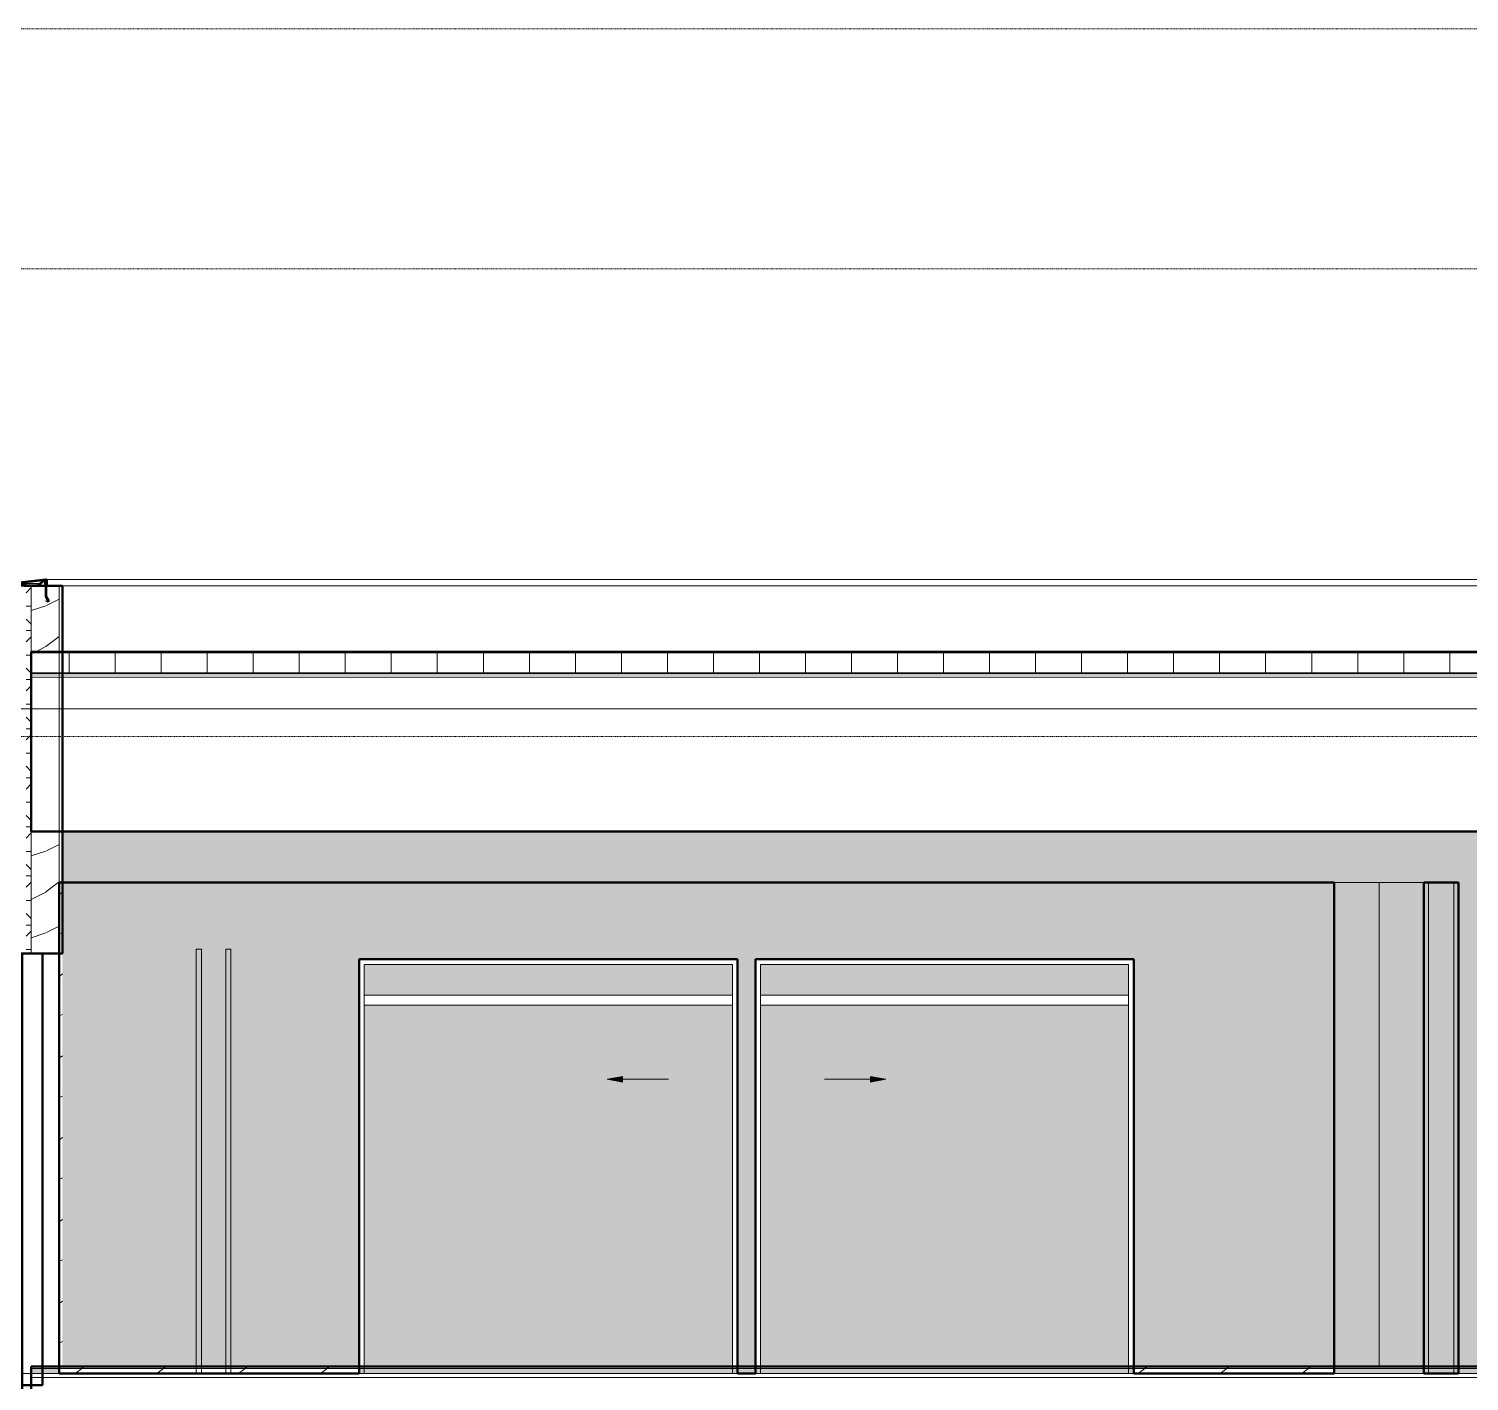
# Model space of a CAD drawing. Header units: inches. Extents: x 9584 to 15274, y -226 to 527.
# Drawn here: x 13151.4 to 13433.1, y 262.5 to 527 of the extents above; entities that cross this region are included whole.
import ezdxf

# ---------------------------------------------------------------- set-up
doc = ezdxf.new("R2010")
doc.units = ezdxf.units.IN
doc.header["$MEASUREMENT"] = 0
doc.linetypes.add('Aligning Line 1_8_', pattern=[0.25, 0.125, -0.125])
doc.linetypes.add('Grid Line 1_2_', pattern=[0.875, 0.5, -0.125, 0.125, -0.125])
for name, color, linetype, lineweight in [('0-5', 250, 'Continuous', 13), ('0-6', 90, 'Continuous', 5), ('A-AREA-PATT-2', 254, 'Continuous', 9), ('A-DETL-GENF', 92, 'Continuous', 9), ('A-DETL-GENF-2', 7, 'Continuous', 9), ('A-DOOR-FRAM-2', 50, 'Continuous', 20), ('A-FLOR-1', 192, 'Continuous', 50), ('A-FLOR-LEVL-1', 51, 'Grid Line 1_2_', 9), ('A-FLOR-MCUT', 51, 'Continuous', 13), ('A-FLOR-PATT-1', 8, 'Continuous', 9), ('A-GENM', 5, 'Continuous', 9), ('A-GENM-3', 5, 'Continuous', 50), ('A-ROOF', 132, 'Continuous', 13), ('A-ROOF-1', 132, 'Continuous', 50), ('A-ROOF-PATT-1', 132, 'Continuous', 9), ('A-WALL', 113, 'Continuous', 13), ('A-WALL-1', 250, 'Continuous', 13), ('A-WALL-2', 10, 'Continuous', 50), ('A-WALL-3', 113, 'Continuous', 50), ('A-WALL-PATT-1', 253, 'Continuous', 9), ('A-WALL-PATT-5', 111, 'Continuous', 9), ('G-ANNO-SYMB', 111, 'Aligning Line 1_8_', 9), ('G-ANNO-SYMB-1', 147, 'Aligning Line 1_8_', 9), ('Q-CASE-2', 7, 'Continuous', 9)]:
    doc.layers.add(name, color=color, linetype=linetype, lineweight=lineweight)
pattern_1 = [(216.87, (3263.504, 75.018), (47.980943, 31.987086), [7.997, -71.971]), (206.565, (3273.1, 70.22), (-15.993714, -15.994133), [17.881, -17.881]), (198.435, (3273.1, 62.223), (-31.98674, -15.99388), [10.115, -40.461])]
pattern_2 = [(0, (14338.2713, 59.024), (0, 4.798), []), (315, (14338.2713, 59.024), (4.798427, 0), [6.786, -6.786]), (45, (14338.2713, 59.024), (4.798427, 0), [6.786, -6.786])]
pattern_3 = [(216.87, (14344.6693, 75.018), (47.980943, 31.987086), [7.997, -71.971]), (206.565, (14354.265, 70.22), (-15.993714, -15.994133), [17.881, -17.881]), (198.435, (14354.2653, 62.223), (-31.98674, -15.99388), [10.115, -40.461])]

# ---------------------------------------------------------------- blocks, each defined once
blk = doc.blocks.new('CTR - 2nd Phase_rvt-2-BUILDING SECTION - NORTH_SOUTH - LOOKING WEST')
at = {"layer": 'A-FLOR-LEVL-1'}
for p, q in [((1856.66, 394), (4168.71, 394)), ((1856.66, 264), (4168.71, 264))]:
    blk.add_line(p, q, dxfattribs=at)
at = {"layer": 'G-ANNO-SYMB-1'}
for p, q in [((1953.38, 526.95), (4071.98, 526.95)), ((1953.38, 388.59), (4071.98, 388.59))]:
    blk.add_line(p, q, dxfattribs=at)
blk = doc.blocks.new('Single-Flush - 30_ x 80_-V75-BUILDING SECTION - NORTH_SOUTH - LOOKING WEST')
at = {"layer": 'A-DOOR-FRAM-2'}
for p, q in [((2102.97, 215), (2102.97, 132)), ((2103.97, 215), (2102.97, 215)), ((2103.97, 132), (2103.97, 215)), ((2109.72, 215), (2108.72, 215)), ((2108.72, 215), (2108.72, 132)), ((2109.72, 132), (2109.72, 215)), ((2102.97, 132), (2103.97, 132)), ((2108.72, 132), (2109.72, 132))]:
    blk.add_line(p, q, dxfattribs=at)
blk = doc.blocks.new('FOLDING_SLIDING CLOSET - 72_ x 80_-V76-BUILDING SECTION - NORTH_SOUTH - LOOKING WEST')
at = {"layer": 'A-DETL-GENF'}
blk.add_hatch(color=256, dxfattribs=at).paths.add_polyline_path([(2186.34, 189), (2186.34, 190.06), (2183.32, 189.53)], flags=0)
at = {"layer": 'A-DETL-GENF-2'}
for p, q in [((2186.34, 190.06), (2183.32, 189.53)), ((2195.32, 189.53), (2183.32, 189.53)), ((2183.32, 189.53), (2186.34, 189)), ((2186.34, 189), (2186.34, 190.06))]:
    blk.add_line(p, q, dxfattribs=at)
at = {"layer": 'A-DOOR-FRAM-2'}
for p, q in [((2208.82, 213), (2134.82, 213)), ((2134.82, 213), (2134.82, 132)), ((2135.82, 132), (2135.82, 212)), ((2135.82, 212), (2207.82, 212)), ((2207.82, 212), (2207.82, 132)), ((2208.82, 132), (2208.82, 213)), ((2134.82, 132), (2135.82, 132)), ((2207.82, 132), (2208.82, 132))]:
    blk.add_line(p, q, dxfattribs=at)
blk = doc.blocks.new('OD_CW_Closet - OD_CW_Closet-1861637-BUILDING SECTION - NORTH_SOUTH - LOOKING WEST')
at = {"layer": 'Q-CASE-2'}
for p, q in [((2207.82, 206), (2135.82, 206)), ((2285.32, 206), (2213.32, 206)), ((2135.82, 204), (2207.82, 204)), ((2213.32, 204), (2285.32, 204))]:
    blk.add_line(p, q, dxfattribs=at)
blk = doc.blocks.new('FOLDING_SLIDING CLOSET - 72_ x 80_-V77-BUILDING SECTION - NORTH_SOUTH - LOOKING WEST')
at = {"layer": 'A-DETL-GENF'}
blk.add_hatch(color=256, dxfattribs=at).paths.add_polyline_path([(2234.81, 189), (2237.82, 189.53), (2234.81, 190.06)], flags=0)
at = {"layer": 'A-DETL-GENF-2'}
for p, q in [((2225.82, 189.53), (2237.82, 189.53)), ((2234.81, 190.06), (2237.82, 189.53)), ((2234.81, 189), (2234.81, 190.06)), ((2237.82, 189.53), (2234.81, 189))]:
    blk.add_line(p, q, dxfattribs=at)
at = {"layer": 'A-DOOR-FRAM-2'}
for p, q in [((2286.32, 213), (2212.32, 213)), ((2212.32, 213), (2212.32, 132)), ((2213.32, 132), (2213.32, 212)), ((2213.32, 212), (2285.32, 212)), ((2285.32, 212), (2285.32, 132)), ((2286.32, 132), (2286.32, 213)), ((2212.32, 132), (2213.32, 132)), ((2285.32, 132), (2286.32, 132))]:
    blk.add_line(p, q, dxfattribs=at)
blk = doc.blocks.new('CTR - 1st Phase - Unit Layouts_rvt-2-BUILDING SECTION - NORTH_SOUTH - LOOKING WEST')
at = {"layer": 'A-WALL-PATT-1'}
h = blk.add_hatch(dxfattribs=at)
h.set_pattern_fill('FP_45', color=256, style=0, pattern_type=2)
h.set_pattern_definition(pattern_1)
h.paths.add_polyline_path([(2325.51, 264), (2325.51, 265.37), (2286.32, 265.37), (2286.32, 264), (2308.47, 264)], flags=0)
h.paths.add_polyline_path([(2076.17, 264), (2134.82, 264), (2134.82, 265.37), (2076.8, 265.37), (2076.8, 360), (2076.17, 360), (2076.17, 274.68)], flags=0)
h.paths.add_polyline_path([(2208.82, 265.25), (2212.32, 265.25), (2212.32, 265.37), (2208.82, 265.37)], flags=0)
h = blk.add_hatch(dxfattribs=at)
h.set_pattern_fill('FP_45', color=256, style=0, pattern_type=2)
h.set_pattern_definition(pattern_1)
h.paths.add_polyline_path([(2348.92, 265), (2348.92, 265.37), (2343.97, 265.37), (2343.97, 265)], flags=0)
at = {"layer": 'A-WALL-1'}
for p, q in [((2325.51, 360), (2326.48, 360)), ((2334.3, 360), (2326.48, 360)), ((2343.08, 360), (2334.3, 360)), ((2334.3, 265.37), (2334.3, 360)), ((2343.97, 360), (2343.97, 264)), ((2348.92, 360), (2348.92, 264))]:
    blk.add_line(p, q, dxfattribs=at)
at = {"layer": 'A-WALL-2'}
for p, q in [((2325.51, 360), (2076.17, 360)), ((2076.17, 360), (2076.17, 264)), ((2325.51, 264), (2325.51, 360)), ((2349.8, 360), (2343.08, 360)), ((2343.08, 360), (2343.08, 264)), ((2349.8, 264), (2349.8, 360)), ((2134.82, 264), (2134.82, 345)), ((2134.82, 345), (2208.82, 345)), ((2208.82, 345), (2208.82, 264)), ((2212.32, 264), (2212.32, 345)), ((2212.32, 345), (2286.32, 345)), ((2286.32, 345), (2286.32, 264)), ((2076.17, 264), (2134.82, 264)), ((2208.82, 264), (2212.32, 264)), ((2286.32, 264), (2325.51, 264)), ((2343.08, 264), (2349.8, 264))]:
    blk.add_line(p, q, dxfattribs=at)
at = {"layer": '0-5'}
for name in ['Single-Flush - 30_ x 80_-V75-BUILDING SECTION - NORTH_SOUTH - LOOKING WEST', 'FOLDING_SLIDING CLOSET - 72_ x 80_-V76-BUILDING SECTION - NORTH_SOUTH - LOOKING WEST', 'FOLDING_SLIDING CLOSET - 72_ x 80_-V77-BUILDING SECTION - NORTH_SOUTH - LOOKING WEST', 'OD_CW_Closet - OD_CW_Closet-1861637-BUILDING SECTION - NORTH_SOUTH - LOOKING WEST']:
    blk.add_blockref(name, (0, 132), dxfattribs=at)
blk = doc.blocks.new('CTR  - Topography_rvt-2-BUILDING SECTION - NORTH_SOUTH - LOOKING WEST')
at = {"layer": 'G-ANNO-SYMB-1'}
blk.add_line((1953.38, 480), (4071.98, 480), dxfattribs=at)
blk = doc.blocks.new('CTR - 1st Phase - Common Walls_rvt-2-BUILDING SECTION - NORTH_SOUTH - LOOKING WEST')
at = {"layer": 'A-AREA-PATT-2'}
h = blk.add_hatch(color=256, dxfattribs=at)
h.paths.add_polyline_path([(2076.8, 265.37), (2134.82, 265.37), (2134.82, 345), (2208.82, 345), (2208.82, 265.37), (2212.32, 265.37), (2212.32, 345), (2286.32, 345), (2286.32, 265.37), (2358.52, 265.37), (2358.52, 351), (2359.52, 351), (2359.52, 265.37), (2415.92, 265.37), (2415.92, 351), (2425.62, 351), (2425.62, 265.37), (2459.95, 265.37), (2459.95, 282), (2495.95, 282), (2495.95, 298.5), (2501, 298.5), (2501, 300), (2499.75, 300), (2499.75, 300.5), (2515.57, 300.5), (2515.59, 303), (2515.76, 303), (2515.76, 309.27), (2515.5, 309.74), (2515.35, 309.89), (2514.87, 310), (2512.69, 309.99), (2511.85, 309.78), (2511.26, 309.38), (2510.78, 308.58), (2510.64, 307.87), (2510.6, 306.5), (2509.89, 306.5), (2509.92, 308.06), (2510.11, 308.98), (2510.73, 309.91), (2511.68, 310.54), (2512.76, 310.75), (2514.95, 310.71), (2515.48, 310.61), (2515.76, 310.51), (2516.32, 309.89), (2516.51, 309.19), (2516.51, 303), (2517.05, 303), (2517.07, 300), (2515.45, 300), (2515.45, 298.5), (2519.95, 298.5), (2519.97, 291.61), (2520.06, 291.52), (2520.14, 291.29), (2520.24, 289.92), (2520.1, 289.77), (2519.95, 289.75), (2519.95, 265.37), (2567.72, 265.37), (2567.72, 370), (2076.8, 370), (2076.8, 274.68)], flags=0)
h.paths.add_polyline_path([(2135.82, 265.37), (2207.82, 265.37), (2207.82, 336), (2135.82, 336), (2135.82, 274.68)], flags=0)
h.paths.add_polyline_path([(2213.32, 265.37), (2285.32, 265.37), (2285.32, 336), (2213.32, 336), (2213.32, 274.68)], flags=0)
h.paths.add_polyline_path([(2186.34, 321), (2183.32, 321.53), (2186.34, 322.06)], flags=0)
h.paths.add_polyline_path([(2234.81, 321), (2234.81, 322.06), (2237.82, 321.53)], flags=0)
h.paths.add_polyline_path([(2519.95, 324), (2507.95, 324), (2507.95, 360), (2519.95, 360), (2519.95, 346.5)], flags=0)
h.paths.add_polyline_path([(2162.2, 338), (2207.82, 338), (2207.82, 344), (2135.82, 344), (2135.82, 338), (2152, 338)], flags=0)
h.paths.add_polyline_path([(2213.32, 338), (2285.32, 338), (2285.32, 344), (2213.32, 344)], flags=0)
at = {"layer": 'A-FLOR-LEVL-1'}
for p, q in [((1856.66, 394), (4168.71, 394)), ((1856.66, 264), (4168.71, 264))]:
    blk.add_line(p, q, dxfattribs=at)
at = {"layer": 'G-ANNO-SYMB-1'}
for p, q in [((1953.38, 526.95), (4071.98, 526.95)), ((1953.38, 526.95), (4071.98, 526.95)), ((1953.38, 480), (4071.98, 480))]:
    blk.add_line(p, q, dxfattribs=at)
blk = doc.blocks.new('Basic Wall _ EXT - FIBER CEMENT - SMALL - ___-1820305-BUILDING SECTION - NORTH_SOUTH - LOOKING WEST')
at = {"layer": 'A-WALL'}
for p, q in [((2068.05, 418), (2068.17, 418)), ((2068.17, 418), (2069.22, 418)), ((2071, 418), (2071, 417.96)), ((2071, 417.96), (2071.82, 417.96)), ((2073.42, 418), (2073.42, 415.94)), ((2073.5, 415.94), (2073.5, 418)), ((2073.66, 418), (2073.66, 415.99)), ((2073.73, 415.99), (2073.73, 418)), ((2073.47, 415.77), (2073.88, 415.11)), ((2073.56, 415.12), (2073.53, 415.05)), ((2073.53, 415.05), (2073.92, 414.85)), ((2073.95, 415.15), (2073.54, 415.81)), ((2073.99, 414.91), (2073.56, 415.12)), ((2073.71, 415.81), (2074.11, 415.19)), ((2074.17, 415.23), (2073.77, 415.86)), ((2073.88, 415.11), (2073.95, 415.15)), ((2074.06, 414.95), (2073.99, 414.91))]:
    blk.add_line(p, q, dxfattribs=at)
at = {"layer": 'A-WALL', "flags": 128}
for points in [[(2067.92, 417.95), (2067.98, 417.98), (2068.05, 418)], [(2071.82, 417.96), (2071.9, 417.97), (2071.98, 418)]]:
    blk.add_lwpolyline(points, dxfattribs=at)
at = {"layer": 'A-WALL'}
for centre, radius, start, end in [((2073.75, 415.94), 0.329, 180, 211.7619), ((2073.75, 415.94), 0.25, 180, 211.7619), ((2073.98, 415.99), 0.329, 180, 212.7375), ((2073.98, 415.99), 0.25, 180, 212.7375), ((2073.96, 415.1), 0.25, 260.2634, 32.7375), ((2073.96, 415.1), 0.171, 302.6192, 32.7375)]:
    blk.add_arc(centre, radius, start, end, dxfattribs=at)
at = {"layer": 'A-WALL-3'}
for p, q in [((2067.61, 417.3), (2067.14, 416.57)), ((2067.25, 416.6), (2067.68, 417.26)), ((2067.76, 417.26), (2067.38, 416.63)), ((2067.44, 416.59), (2067.83, 417.22)), ((2067.65, 418.35), (2067.65, 417.44)), ((2067.73, 417.44), (2067.73, 418.35)), ((2067.8, 417.83), (2067.8, 417.39)), ((2073.45, 419.28), (2067.87, 418.6)), ((2067.88, 418.52), (2073.46, 419.2)), ((2067.94, 418.47), (2067.88, 418.27)), ((2067.88, 418.27), (2067.95, 418.24)), ((2067.88, 417.39), (2067.88, 417.83)), ((2069.5, 418.44), (2067.94, 418.47)), ((2067.95, 418.24), (2068, 418.39)), ((2068, 418.39), (2069.42, 418.37)), ((2069.22, 418.08), (2068.05, 418.08)), ((2068.35, 418.23), (2068.35, 418.16)), ((2069.42, 418.23), (2068.35, 418.23)), ((2068.35, 418.16), (2069.5, 418.16)), ((2069.22, 418), (2069.22, 418.08)), ((2069.42, 418.37), (2069.42, 418.23)), ((2069.5, 418.16), (2069.5, 418.44)), ((2071.82, 418.04), (2071, 418.04)), ((2071, 418.04), (2071, 418)), ((2073.09, 419.05), (2071.99, 418.1)), ((2072.04, 418.04), (2073.14, 418.99)), ((2073.42, 418.86), (2073.42, 418)), ((2073.5, 418), (2073.5, 418.86)), ((2073.66, 419.03), (2073.66, 418)), ((2073.73, 418), (2073.73, 419.03)), ((2067.14, 416.57), (2067.33, 416.45)), ((2067.37, 416.52), (2067.25, 416.6)), ((2067.38, 416.63), (2067.44, 416.59)), ((2067.81, 416.64), (2067.54, 416.51)), ((2067.57, 416.44), (2067.84, 416.57)), ((2067.84, 416.57), (2067.81, 416.64))]:
    blk.add_line(p, q, dxfattribs=at)
at = {"layer": 'A-WALL-3', "flags": 128}
for points in [[(2067.88, 417.83), (2067.89, 417.89), (2067.92, 417.95)], [(2071.98, 418), (2072.01, 418.02), (2072.04, 418.04)]]:
    blk.add_lwpolyline(points, dxfattribs=at)
at = {"layer": 'A-WALL-3'}
for centre, radius, start, end in [((2067.4, 417.44), 0.25, 327.174, 0), ((2067.9, 418.35), 0.25, 96.9295, 180), ((2067.4, 417.44), 0.329, 327.174, 0), ((2067.9, 418.35), 0.171, 96.9295, 180), ((2067.55, 417.39), 0.25, 328.5676, 0), ((2068.05, 417.83), 0.25, 90, 180), ((2067.55, 417.39), 0.329, 328.5676, 0), ((2071.82, 418.29), 0.25, 270, 310.7229), ((2073.25, 418.86), 0.25, 0, 130.7229), ((2073.25, 418.86), 0.171, 0, 130.7229), ((2073.48, 419.03), 0.25, 0, 96.9295), ((2073.48, 419.03), 0.171, 0, 96.9295), ((2067.46, 416.67), 0.25, 237.9895, 295.8255), ((2067.46, 416.67), 0.171, 237.9895, 295.8255)]:
    blk.add_arc(centre, radius, start, end, dxfattribs=at)
blk = doc.blocks.new('_THE_ WINDOW _ DOOR - hvac panel-1942377-BUILDING SECTION - NORTH_SOUTH - LOOKING WEST')
at = {"layer": 'A-GENM'}
h = blk.add_hatch(dxfattribs=at)
h.set_pattern_fill('FP_50', color=256, style=0, pattern_type=2)
h.set_pattern_definition([(135, (3257.106, 59.024), (-4.24264, -4.24264), [])])
h.paths.add_polyline_path([(2067.92, 226.12), (2068.92, 226.12), (2068.92, 346.12), (2067.92, 346.12), (2067.92, 228)], flags=0)
at = {"layer": 'A-GENM-3'}
for p, q in [((2068.92, 346.12), (2067.92, 346.12)), ((2067.92, 346.12), (2067.92, 226.12)), ((2068.92, 226.12), (2068.92, 346.12)), ((2072.92, 346.12), (2068.92, 346.12)), ((2068.92, 346.12), (2068.92, 261.75)), ((2072.92, 261.75), (2072.92, 346.12)), ((2068.92, 261.75), (2072.92, 261.75)), ((2067.92, 226.12), (2068.92, 226.12))]:
    blk.add_line(p, q, dxfattribs=at)
blk = doc.blocks.new('Basic Wall _ EXT - FIBER CEMENT - SMALL - ___-1939673-BUILDING SECTION - NORTH_SOUTH - LOOKING WEST')
at = {"layer": 'A-WALL'}
for p, q in [((2072.41, 418.47), (2067.94, 418.47)), ((2072, 418.08), (2069.22, 418.08)), ((2072.38, 418.44), (2069.5, 418.44)), ((2072.05, 418.16), (2069.5, 418.16)), ((2071.98, 418), (2072.04, 418.04)), ((2073.62, 419.11), (2073.25, 419.11)), ((3855.16, 419.28), (2073.48, 419.28)), ((2074.05, 414.91), (2073.99, 414.91))]:
    blk.add_line(p, q, dxfattribs=at)
at = {"layer": 'A-WALL', "flags": 128}
for points in [[(2071.99, 418.1), (2071.94, 418.07), (2071.88, 418.05), (2071.82, 418.04)], [(2073.5, 418.86), (2073.49, 418.92), (2073.47, 418.98), (2073.43, 419.03), (2073.38, 419.07), (2073.33, 419.1), (2073.26, 419.11), (2073.2, 419.11), (2073.14, 419.09), (2073.09, 419.05)], [(2073.73, 419.03), (2073.73, 419.09), (2073.71, 419.15), (2073.67, 419.2), (2073.63, 419.24), (2073.57, 419.27), (2073.51, 419.28), (2073.48, 419.28)], [(2073.52, 415.85), (2073.51, 415.89), (2073.5, 415.94)], [(2073.75, 415.9), (2073.74, 415.95), (2073.73, 415.99)]]:
    blk.add_lwpolyline(points, dxfattribs=at)

msp = doc.modelspace()

# ---------------------------------------------------------------- hatches: boundary and pattern name
at = {"layer": 'A-FLOR-PATT-1'}
h = msp.add_hatch(dxfattribs=at)
h.set_pattern_fill('FP_44', color=256, style=0, pattern_type=2)
h.set_pattern_definition([(50, (14338.271, 59.024), (27.5427, -2.4099), [2.88, -31.68]), (355, (14338.27, 59.024), (-5.32784, 28.88427), [2.304, -25.344]), (100.451, (14340.567, 58.823), (22.2153, 26.47393), [2.448, -26.924]), (46.184, (14338.27, 66.704), (40.9819, -6.3564), [4.32, -47.52]), (96.636, (14341.687, 66.175), (35.8907, 37.4062), [3.671, -40.386]), (351.184, (14338.27, 66.704), (35.891, 37.4062), [3.456, -38.016]), (21, (14342.111, 64.784), (22.92104, -15.46073), [2.88, -31.68]), (326, (14342.11, 64.784), (9.3435, 27.84574), [2.304, -25.344]), (71.451, (14344.02, 63.496), (32.26477, 12.3844), [2.448, -26.924]), (37.5, (14338.271, 59.024), (0.466855, 12.78271), [1.267, -23.77, 1.267, -24.461, -25.44]), (37.5, (14338.271, 59.024), (0.466855, 12.78271), [-50.765, 1.267, -24.173]), (7.5, (14338.271, 59.024), (10.10159, 15.14509), [1.267, -13.402, 1.267, -23.194, -9.696]), (7.5, (14338.271, 59.024), (10.10159, 15.14509), [-39.13, 1.267, -8.429]), (327.5, (14329.708, 59.024), (20.49916, -0.86578), [1.267, -8.333, 1.267, -28.685, -39.744]), (327.5, (14329.708, 59.024), (20.49916, -0.86578), [-39.552, 1.267, -38.477]), (317.5, (14325.868, 59.024), (22.39478, 3.8443), [1.267, -11.213, 1.267, -18.624, -28.224]), (317.5, (14325.868, 59.024), (22.39478, 3.8443), [-32.371, 1.267, -26.957])])
h.paths.add_polyline_path([(13793.7016, 264), (13803.8974, 264), (13803.8974, 265), (13597.7151, 265), (13597.8242, 264), (13762.8153, 264)], flags=0)
h.paths.add_polyline_path([(14590.3934, 264), (14616.6322, 264), (14616.6322, 265), (14411.4143, 265), (14411.4143, 264), (14588.1982, 264)], flags=0)
h.paths.add_polyline_path([(14177.7016, 264), (14401.4143, 264), (14401.4143, 265), (14035.1638, 265), (14035.1638, 264), (14173.2891, 264)], flags=0)
h.paths.add_polyline_path([(13863.3748, 264), (14025.1638, 264), (14025.1638, 265), (13827.8307, 265), (13827.8307, 264), (13834.1016, 264)], flags=0)
h.paths.add_polyline_path([(14740.2447, 264), (14793.0714, 264), (14793.0714, 265), (14704.8697, 265), (14704.8697, 264)], flags=0)
h.paths.add_polyline_path([(13154.4016, 264), (13157.3391, 264), (13157.3391, 265), (13151.8391, 265), (13151.8391, 264)], flags=0)
h.paths.add_polyline_path([(13531.0934, 264), (13575.8015, 264), (13575.9106, 265), (13406.6723, 265), (13406.6723, 264), (13527.2766, 264)], flags=0)
h.paths.add_polyline_path([(14933.6391, 264), (14933.6391, 265), (14867.0714, 265), (14867.0714, 264), (14921.4246, 264)], flags=0)
h.paths.add_polyline_path([(13215.9899, 264), (13367.4899, 264), (13367.4899, 265), (13215.9899, 265)], flags=0)
h.paths.add_polyline_path([(14865.0714, 264), (14865.0714, 265), (14795.0714, 265), (14795.0714, 264), (14863.4942, 264)], flags=0)
h.paths.add_polyline_path([(14409.4143, 264), (14409.4143, 265), (14403.4143, 265), (14403.4143, 264), (14408.3262, 264)], flags=0)
h.paths.add_polyline_path([(14027.6403, 264), (14033.1638, 264), (14033.1638, 265), (14027.1638, 265), (14027.1638, 264)], flags=0)
at = {"layer": 'A-ROOF-PATT-1'}
h = msp.add_hatch(dxfattribs=at)
h.set_pattern_fill('FP_47', color=256, style=0, pattern_type=2)
h.set_pattern_definition([(0, (14338.271, 59.024), (0, 9), []), (90, (14338.271, 59.024), (-9, 6e-16), [])])
h.paths.add_polyline_path([(13151.8391, 400.8859), (14483.9641, 400.9028), (14483.9641, 404.9036), (13151.8391, 404.8868), (13151.8391, 400.8943)], flags=0)
h = msp.add_hatch(dxfattribs=at)
h.set_pattern_fill('FP_46', color=256, style=0, pattern_type=2)
h.set_pattern_definition(pattern_2)
h.paths.add_polyline_path([(13151.8391, 400.1358), (14483.9641, 400.1526), (14483.9641, 400.9028), (13151.8391, 400.8601), (13151.8391, 400.1442)], flags=0)
at = {"layer": 'A-WALL-PATT-5'}
h = msp.add_hatch(dxfattribs=at)
h.set_pattern_fill('FP_46', color=256, style=0, pattern_type=2)
h.set_pattern_definition(pattern_2)
h.paths.add_polyline_path([(13151.8391, 346.5), (13151.8391, 418), (13150.8391, 418), (13150.8391, 346.5)], flags=0)
h = msp.add_hatch(dxfattribs=at)
h.set_pattern_fill('FP_45', color=256, style=0, pattern_type=2)
h.set_pattern_definition(pattern_3)
h.paths.add_polyline_path([(13151.8391, 346.5), (13157.3391, 346.5), (13157.3391, 370), (13151.8391, 370), (13151.8391, 348.2869)], flags=0)
h.paths.add_polyline_path([(13151.8391, 404.8868), (13157.3391, 404.8952), (13157.3391, 418), (13154.8991, 418), (13154.9388, 415.8572), (13155.3393, 415.1565), (13155.338, 414.9604), (13155.0872, 414.852), (13154.7052, 415.0703), (13154.7538, 415.1066), (13155.1916, 414.9348), (13155.2839, 415.0433), (13155.2865, 415.1192), (13155.2462, 415.2336), (13154.8272, 415.9451), (13154.8204, 415.9924), (13154.8204, 418), (13154.6678, 418), (13154.7052, 415.8084), (13155.0872, 415.1315), (13155.0396, 415.1188), (13154.5946, 415.8999), (13154.5891, 415.94), (13154.5453, 418), (13151.8391, 418), (13151.8391, 404.8952)], flags=0)
h = msp.add_hatch(dxfattribs=at)
h.set_pattern_fill('FP_43', color=256, style=0, pattern_type=2)
h.set_pattern_definition([(0, (14338.271, 59.024), (30.72, 7.68), [1.267, -21.773, 1.267, -21.773, -122.88]), (0, (14338.271, 59.024), (30.72, 7.68), [-46.08, 1.267, -44.813, 1.267, -21.773, -53.76]), (0, (14338.271, 59.024), (30.72, 7.68), [-115.2, 1.267, -14.093, 1.267, -37.133]), (120, (14349.791, 62.864), (-22.011075, 22.7643), [1.267, -21.773, 1.267, -21.773, -122.88]), (120, (14349.791, 62.864), (-22.011075, 22.7643), [-46.08, 1.267, -44.813, 1.267, -21.773, -53.76]), (120, (14349.791, 62.864), (-22.011075, 22.7643), [-115.2, 1.267, -14.093, 1.267, -37.133]), (240, (14353.631, 78.224), (-8.708925, -30.4443), [1.267, -21.773, 1.267, -21.773, -122.88]), (240, (14353.631, 78.224), (-8.708925, -30.4443), [-46.08, 1.267, -44.813, 1.267, -21.773, -53.76]), (240, (14353.631, 78.224), (-8.708925, -30.4443), [-115.2, 1.267, -14.093, 1.267, -37.133])])
h.paths.add_polyline_path([(13157.3391, 360), (13157.9641, 360), (13157.9641, 370), (13157.3391, 370)], flags=0)
h.paths.add_polyline_path([(13157.3391, 404.8961), (13157.9641, 404.8972), (13157.9641, 418), (13157.3391, 418), (13157.3391, 405.1406)], flags=0)
h = msp.add_hatch(dxfattribs=at)
h.set_pattern_fill('FP_56', color=256, style=0, pattern_type=2)
h.set_pattern_definition([(180, (14922.147, 329.48), (120, -41.399), [0.392, -119.607]), (180, (14922.147, 329.27), (120, -41.399), [0.392, -119.607]), (180, (14922.147, 324.307), (120, -41.399), [0.392, -119.607]), (180, (14922.147, 324.096), (120, -41.399), [0.392, -119.607]), (180, (14922.147, 319.13), (120, -41.399), [0.392, -119.607]), (180, (14922.147, 318.92), (120, -41.399), [0.392, -119.607]), (180, (14922.147, 313.96), (120, -41.399), [0.392, -119.607]), (180, (14922.147, 313.746), (120, -41.399), [0.392, -119.607]), (180, (14922.147, 308.783), (120, -41.399), [0.392, -119.607]), (180, (14922.147, 308.57), (120, -41.399), [0.392, -119.607]), (180, (14922.147, 303.61), (120, -41.399), [0.392, -119.607]), (180, (14922.147, 303.396), (120, -41.399), [0.392, -119.607]), (180, (14922.147, 298.433), (120, -41.399), [0.392, -119.607]), (180, (14922.147, 298.22), (120, -41.399), [0.392, -119.607]), (180, (14922.147, 293.26), (120, -41.399), [0.392, -119.607]), (180, (14922.147, 293.046), (120, -41.399), [0.392, -119.607]), (180, (14902.147, 329.48), (120, -41.399), [0.392, -119.607]), (180, (14902.147, 329.27), (120, -41.399), [0.392, -119.607]), (180, (14902.147, 324.307), (120, -41.399), [0.392, -119.607]), (180, (14902.147, 324.096), (120, -41.399), [0.392, -119.607]), (180, (14902.147, 319.13), (120, -41.399), [0.392, -119.607]), (180, (14902.147, 318.92), (120, -41.399), [0.392, -119.607]), (180, (14902.147, 313.96), (120, -41.399), [0.392, -119.607]), (180, (14902.147, 313.746), (120, -41.399), [0.392, -119.607]), (180, (14902.147, 308.783), (120, -41.399), [0.392, -119.607]), (180, (14902.147, 308.57), (120, -41.399), [0.392, -119.607]), (180, (14902.147, 303.61), (120, -41.399), [0.392, -119.607]), (180, (14902.147, 303.396), (120, -41.399), [0.392, -119.607]), (180, (14902.147, 298.433), (120, -41.399), [0.392, -119.607]), (180, (14902.147, 298.22), (120, -41.399), [0.392, -119.607]), (180, (14902.147, 293.26), (120, -41.399), [0.392, -119.607]), (180, (14902.147, 293.046), (120, -41.399), [0.392, -119.607]), (180, (14882.147, 329.48), (120, -41.399), [0.392, -119.607]), (180, (14882.147, 329.27), (120, -41.399), [0.392, -119.607]), (180, (14882.147, 324.307), (120, -41.399), [0.392, -119.607]), (180, (14882.147, 324.096), (120, -41.399), [0.392, -119.607]), (180, (14882.147, 319.13), (120, -41.399), [0.392, -119.607]), (180, (14882.147, 318.92), (120, -41.399), [0.392, -119.607]), (180, (14882.147, 313.96), (120, -41.399), [0.392, -119.607]), (180, (14882.147, 313.746), (120, -41.399), [0.392, -119.607]), (180, (14882.147, 308.783), (120, -41.399), [0.392, -119.607]), (180, (14882.147, 308.57), (120, -41.399), [0.392, -119.607]), (180, (14882.147, 303.61), (120, -41.399), [0.392, -119.607]), (180, (14882.147, 303.396), (120, -41.399), [0.392, -119.607]), (180, (14882.147, 298.433), (120, -41.399), [0.392, -119.607]), (180, (14882.147, 298.22), (120, -41.399), [0.392, -119.607]), (180, (14882.147, 293.26), (120, -41.399), [0.392, -119.607]), (180, (14882.147, 293.046), (120, -41.399), [0.392, -119.607]), (180, (14862.147, 329.48), (120, -41.399), [0.392, -119.607]), (180, (14862.147, 329.27), (120, -41.399), [0.392, -119.607]), (180, (14862.147, 324.307), (120, -41.399), [0.392, -119.607]), (180, (14862.147, 324.096), (120, -41.399), [0.392, -119.607]), (180, (14862.147, 319.13), (120, -41.399), [0.392, -119.607]), (180, (14862.147, 318.92), (120, -41.399), [0.392, -119.607]), (180, (14862.147, 313.96), (120, -41.399), [0.392, -119.607]), (180, (14862.147, 313.746), (120, -41.399), [0.392, -119.607]), (180, (14862.147, 308.783), (120, -41.399), [0.392, -119.607]), (180, (14862.147, 308.57), (120, -41.399), [0.392, -119.607]), (180, (14862.147, 303.61), (120, -41.399), [0.392, -119.607]), (180, (14862.147, 303.396), (120, -41.399), [0.392, -119.607]), (180, (14862.147, 298.433), (120, -41.399), [0.392, -119.607]), (180, (14862.147, 298.22), (120, -41.399), [0.392, -119.607]), (180, (14862.147, 293.26), (120, -41.399), [0.392, -119.607]), (180, (14862.147, 293.046), (120, -41.399), [0.392, -119.607]), (180, (14842.147, 329.48), (120, -41.399), [0.392, -119.607]), (180, (14842.147, 329.27), (120, -41.399), [0.392, -119.607]), (180, (14842.147, 324.307), (120, -41.399), [0.392, -119.607]), (180, (14842.147, 324.096), (120, -41.399), [0.392, -119.607]), (180, (14842.147, 319.13), (120, -41.399), [0.392, -119.607]), (180, (14842.147, 318.92), (120, -41.399), [0.392, -119.607]), (180, (14842.147, 313.96), (120, -41.399), [0.392, -119.607]), (180, (14842.147, 313.746), (120, -41.399), [0.392, -119.607]), (180, (14842.147, 308.783), (120, -41.399), [0.392, -119.607]), (180, (14842.147, 308.57), (120, -41.399), [0.392, -119.607]), (180, (14842.147, 303.61), (120, -41.399), [0.392, -119.607]), (180, (14842.147, 303.396), (120, -41.399), [0.392, -119.607]), (180, (14842.147, 298.433), (120, -41.399), [0.392, -119.607]), (180, (14842.147, 298.22), (120, -41.399), [0.392, -119.607]), (180, (14842.147, 293.26), (120, -41.399), [0.392, -119.607]), (180, (14842.147, 293.046), (120, -41.399), [0.392, -119.607]), (180, (14822.147, 329.48), (120, -41.399), [0.392, -119.607]), (180, (14822.147, 329.27), (120, -41.399), [0.392, -119.607]), (180, (14822.147, 324.307), (120, -41.399), [0.392, -119.607]), (180, (14822.147, 324.096), (120, -41.399), [0.392, -119.607]), (180, (14822.147, 319.13), (120, -41.399), [0.392, -119.607]), (180, (14822.147, 318.92), (120, -41.399), [0.392, -119.607]), (180, (14822.147, 313.96), (120, -41.399), [0.392, -119.607]), (180, (14822.147, 313.746), (120, -41.399), [0.392, -119.607]), (180, (14822.147, 308.783), (120, -41.399), [0.392, -119.607]), (180, (14822.147, 308.57), (120, -41.399), [0.392, -119.607]), (180, (14822.147, 303.61), (120, -41.399), [0.392, -119.607]), (180, (14822.147, 303.396), (120, -41.399), [0.392, -119.607]), (180, (14822.147, 298.433), (120, -41.399), [0.392, -119.607]), (180, (14822.147, 298.22), (120, -41.399), [0.392, -119.607]), (180, (14822.147, 293.26), (120, -41.399), [0.392, -119.607]), (180, (14822.147, 293.046), (120, -41.399), [0.392, -119.607]), (270, (14928.6, 321.61), (120, 7e-15), [5.175, -36.224]), (270, (14922.15, 329.48), (120, 7e-15), [0.212, -41.188]), (270, (14922.15, 324.31), (120, 7e-15), [0.212, -41.188]), (270, (14922.15, 319.13), (120, 7e-15), [0.212, -41.188]), (270, (14922.15, 313.96), (120, 7e-15), [0.212, -41.188]), (270, (14922.15, 308.78), (120, 7e-15), [0.212, -41.188]), (270, (14922.15, 303.61), (120, 7e-15), [0.212, -41.188]), (270, (14922.15, 298.43), (120, 7e-15), [0.212, -41.188]), (270, (14922.15, 293.26), (120, 7e-15), [0.212, -41.188]), (270, (14921.76, 329.48), (120, 7e-15), [0.212, -41.188]), (270, (14921.76, 324.31), (120, 7e-15), [0.212, -41.188]), (270, (14921.76, 319.13), (120, 7e-15), [0.212, -41.188]), (270, (14921.76, 313.96), (120, 7e-15), [0.212, -41.188]), (270, (14921.76, 308.78), (120, 7e-15), [0.212, -41.188]), (270, (14921.76, 303.61), (120, 7e-15), [0.212, -41.188]), (270, (14921.76, 298.43), (120, 7e-15), [0.212, -41.188]), (270, (14921.76, 293.26), (120, 7e-15), [0.212, -41.188]), (270, (14912.45, 311.26), (120, 7e-15), [5.175, -36.224]), (270, (14912.45, 295.74), (120, 7e-15), [5.175, -36.224]), (270, (14902.15, 329.48), (120, 7e-15), [0.212, -41.188]), (270, (14902.15, 324.31), (120, 7e-15), [0.212, -41.188]), (270, (14902.15, 319.13), (120, 7e-15), [0.212, -41.188]), (270, (14902.15, 313.96), (120, 7e-15), [0.212, -41.188]), (270, (14902.15, 308.78), (120, 7e-15), [0.212, -41.188]), (270, (14902.15, 303.61), (120, 7e-15), [0.212, -41.188]), (270, (14902.15, 298.43), (120, 7e-15), [0.212, -41.188]), (270, (14902.15, 293.26), (120, 7e-15), [0.212, -41.188]), (270, (14901.76, 329.48), (120, 7e-15), [0.212, -41.188]), (270, (14901.76, 324.31), (120, 7e-15), [0.212, -41.188]), (270, (14901.76, 319.13), (120, 7e-15), [0.212, -41.188]), (270, (14901.76, 313.96), (120, 7e-15), [0.212, -41.188]), (270, (14901.76, 308.78), (120, 7e-15), [0.212, -41.188]), (270, (14901.76, 303.61), (120, 7e-15), [0.212, -41.188]), (270, (14901.76, 298.43), (120, 7e-15), [0.212, -41.188]), (270, (14901.76, 293.26), (120, 7e-15), [0.212, -41.188]), (270, (14882.15, 329.48), (120, 7e-15), [0.212, -41.188]), (270, (14882.15, 324.31), (120, 7e-15), [0.212, -41.188]), (270, (14882.15, 319.13), (120, 7e-15), [0.212, -41.188]), (270, (14882.15, 313.96), (120, 7e-15), [0.212, -41.188]), (270, (14882.15, 308.78), (120, 7e-15), [0.212, -41.188]), (270, (14882.15, 303.61), (120, 7e-15), [0.212, -41.188]), (270, (14882.15, 298.43), (120, 7e-15), [0.212, -41.188]), (270, (14882.15, 293.26), (120, 7e-15), [0.212, -41.188]), (270, (14881.76, 329.48), (120, 7e-15), [0.212, -41.188]), (270, (14881.76, 324.31), (120, 7e-15), [0.212, -41.188]), (270, (14881.76, 319.13), (120, 7e-15), [0.212, -41.188]), (270, (14881.76, 313.96), (120, 7e-15), [0.212, -41.188]), (270, (14881.76, 308.78), (120, 7e-15), [0.212, -41.188]), (270, (14881.76, 303.61), (120, 7e-15), [0.212, -41.188]), (270, (14881.76, 298.43), (120, 7e-15), [0.212, -41.188]), (270, (14881.76, 293.26), (120, 7e-15), [0.212, -41.188]), (270, (14871.9, 326.79), (120, 7e-15), [5.175, -36.224]), (270, (14871.9, 306.09), (120, 7e-15), [5.175, -36.224]), (270, (14862.15, 329.48), (120, 7e-15), [0.212, -41.188]), (270, (14862.15, 324.31), (120, 7e-15), [0.212, -41.188]), (270, (14862.15, 319.13), (120, 7e-15), [0.212, -41.188]), (270, (14862.15, 313.96), (120, 7e-15), [0.212, -41.188]), (270, (14862.15, 308.78), (120, 7e-15), [0.212, -41.188]), (270, (14862.15, 303.61), (120, 7e-15), [0.212, -41.188]), (270, (14862.15, 298.43), (120, 7e-15), [0.212, -41.188]), (270, (14862.15, 293.26), (120, 7e-15), [0.212, -41.188]), (270, (14861.76, 329.48), (120, 7e-15), [0.212, -41.188]), (270, (14861.76, 324.31), (120, 7e-15), [0.212, -41.188]), (270, (14861.76, 319.13), (120, 7e-15), [0.212, -41.188]), (270, (14861.76, 313.96), (120, 7e-15), [0.212, -41.188]), (270, (14861.76, 308.78), (120, 7e-15), [0.212, -41.188]), (270, (14861.76, 303.61), (120, 7e-15), [0.212, -41.188]), (270, (14861.76, 298.43), (120, 7e-15), [0.212, -41.188]), (270, (14861.76, 293.26), (120, 7e-15), [0.212, -41.188]), (270, (14851.07, 316.44), (120, 7e-15), [5.175, -36.224]), (270, (14842.15, 329.48), (120, 7e-15), [0.212, -41.188]), (270, (14842.15, 324.31), (120, 7e-15), [0.212, -41.188]), (270, (14842.15, 319.13), (120, 7e-15), [0.212, -41.188]), (270, (14842.15, 313.96), (120, 7e-15), [0.212, -41.188]), (270, (14842.15, 308.78), (120, 7e-15), [0.212, -41.188]), (270, (14842.15, 303.61), (120, 7e-15), [0.212, -41.188]), (270, (14842.15, 298.43), (120, 7e-15), [0.212, -41.188]), (270, (14842.15, 293.26), (120, 7e-15), [0.212, -41.188]), (270, (14841.76, 329.48), (120, 7e-15), [0.212, -41.188]), (270, (14841.76, 324.31), (120, 7e-15), [0.212, -41.188]), (270, (14841.76, 319.13), (120, 7e-15), [0.212, -41.188]), (270, (14841.76, 313.96), (120, 7e-15), [0.212, -41.188]), (270, (14841.76, 308.78), (120, 7e-15), [0.212, -41.188]), (270, (14841.76, 303.61), (120, 7e-15), [0.212, -41.188]), (270, (14841.76, 298.43), (120, 7e-15), [0.212, -41.188]), (270, (14841.76, 293.26), (120, 7e-15), [0.212, -41.188]), (270, (14830.4, 331.96), (120, 7e-15), [5.175, -36.224]), (270, (14830.4, 300.91), (120, 7e-15), [5.175, -36.224]), (270, (14822.15, 329.48), (120, 7e-15), [0.212, -41.188]), (270, (14822.15, 324.31), (120, 7e-15), [0.212, -41.188]), (270, (14822.15, 319.13), (120, 7e-15), [0.212, -41.188]), (270, (14822.15, 313.96), (120, 7e-15), [0.212, -41.188]), (270, (14822.15, 308.78), (120, 7e-15), [0.212, -41.188]), (270, (14822.15, 303.61), (120, 7e-15), [0.212, -41.188]), (270, (14822.15, 298.43), (120, 7e-15), [0.212, -41.188]), (270, (14822.15, 293.26), (120, 7e-15), [0.212, -41.188]), (270, (14821.76, 329.48), (120, 7e-15), [0.212, -41.188]), (270, (14821.76, 324.31), (120, 7e-15), [0.212, -41.188]), (270, (14821.76, 319.13), (120, 7e-15), [0.212, -41.188]), (270, (14821.76, 313.96), (120, 7e-15), [0.212, -41.188]), (270, (14821.76, 308.78), (120, 7e-15), [0.212, -41.188]), (270, (14821.76, 303.61), (120, 7e-15), [0.212, -41.188]), (270, (14821.76, 298.43), (120, 7e-15), [0.212, -41.188]), (270, (14821.76, 293.26), (120, 7e-15), [0.212, -41.188]), (0, (14817.45, 331.964), (120, -41.399), [120, 0, 0, 0]), (0, (14817.45, 326.79), (120, -41.399), [120, 0, 0, 0]), (0, (14817.45, 321.614), (120, -41.399), [120, 0, 0, 0]), (0, (14817.45, 316.44), (120, -41.399), [120, 0, 0, 0]), (0, (14817.45, 311.264), (120, -41.399), [120, 0, 0, 0]), (0, (14817.45, 306.09), (120, -41.399), [120, 0, 0, 0]), (0, (14817.45, 300.914), (120, -41.399), [120, 0, 0, 0]), (0, (14817.45, 295.74), (120, -41.399), [120, 0, 0, 0])])
h.paths.add_polyline_path([(13155.1504, 414.9084), (13155.3186, 414.952), (13155.1916, 414.9348)], flags=0)
h = msp.add_hatch(dxfattribs=at)
h.set_pattern_fill('FP_46', color=256, style=0, pattern_type=2)
h.set_pattern_definition(pattern_2)
h.paths.add_polyline_path([(13151.0063, 105.75), (13151.8391, 105.75), (13151.8391, 141.375), (13150.8391, 141.375), (13150.8391, 105.75)], flags=0)
h.paths.add_polyline_path([(13151.8391, 225.75), (13151.8391, 261.75), (13150.8391, 261.75), (13150.8391, 225.75)], flags=0)
h.paths.add_polyline_path([(13150.8391, 346.125), (13151.8391, 346.125), (13151.8391, 346.5), (13150.8391, 346.5), (13150.8391, 346.1989)], flags=0)
h = msp.add_hatch(dxfattribs=at)
h.set_pattern_fill('FP_45', color=256, style=0, pattern_type=2)
h.set_pattern_definition(pattern_3)
h.paths.add_polyline_path([(13151.8391, 105.75), (13157.3391, 105.75), (13157.3391, 107.25), (13151.8391, 107.25), (13151.8391, 105.8966)], flags=0)
h.paths.add_polyline_path([(13157.3391, 133.375), (13157.3391, 141.375), (13151.8391, 141.375), (13151.8391, 133.375), (13154.0891, 133.375)], flags=0)
h.paths.add_polyline_path([(13151.8391, 225.75), (13157.3391, 225.75), (13157.3391, 238.125), (13151.8391, 238.125), (13151.8391, 226.125)], flags=0)
h.paths.add_polyline_path([(13151.8391, 346.125), (13157.3391, 346.125), (13157.3391, 346.5), (13151.8391, 346.5), (13151.8391, 346.2412)], flags=0)

# ---------------------------------------------------------------- linework, layer by layer
at = {"layer": 'A-FLOR-1'}
for p, q in [((13575.9525, 265.375), (13151.8391, 265.375)), ((13151.8391, 265.375), (13151.8391, 238.125))]:
    msp.add_line(p, q, dxfattribs=at)
at = {"layer": 'A-FLOR-LEVL-1'}
for p, q in [((12938.5758, 394), (15249.1298, 394)), ((12938.5758, 264), (15249.1298, 264))]:
    msp.add_line(p, q, dxfattribs=at)
at = {"layer": 'A-FLOR-MCUT'}
for p, q in [((13575.9378, 265.25), (13151.8391, 265.25)), ((13575.9106, 265), (13151.8391, 265)), ((13575.8015, 264), (13151.8391, 264)), ((14939.1391, 263.25), (13151.8391, 263.25))]:
    msp.add_line(p, q, dxfattribs=at)
at = {"layer": 'A-ROOF', "flags": 128}
for points in [[(14483.9641, 404.9036), (13817.9016, 404.8952), (13151.8391, 404.8868)], [(14483.9641, 400.9028), (13817.9016, 400.8943), (13151.8391, 400.8859)], [(14483.9641, 400.1526), (13817.9016, 400.1442), (13151.8391, 400.1358)]]:
    msp.add_lwpolyline(points, dxfattribs=at)
at = {"layer": 'A-ROOF-1'}
for p, q in [((13151.8391, 405.1368), (13151.8391, 370)), ((13151.8391, 370), (14933.6391, 370))]:
    msp.add_line(p, q, dxfattribs=at)
at = {"layer": 'A-ROOF-1', "flags": 128}
msp.add_lwpolyline([(14483.9641, 405.1537), (14335.9502, 405.1518), (14187.9363, 405.1499), (14039.9224, 405.148), (13891.9085, 405.1462), (13743.8946, 405.1443), (13595.8807, 405.1424), (13447.8668, 405.1406), (13299.8529, 405.1387), (13151.8391, 405.1368)], dxfattribs=at)
at = {"layer": 'A-WALL'}
for p, q in [((13151.8391, 418), (13151.8391, 346.125)), ((13152.1618, 417.9615), (13152.1618, 418)), ((13152.9873, 417.9615), (13152.1618, 417.9615)), ((13152.9873, 418), (13153.1407, 418)), ((13154.5891, 415.94), (13154.5891, 418)), ((13154.6678, 418), (13154.6678, 415.94)), ((13154.8204, 415.9924), (13154.8204, 418)), ((13154.8991, 418), (13154.8991, 415.9924)), ((13157.3391, 418), (13157.3391, 346.125)), ((14933.0141, 418), (13157.9641, 418)), ((13155.0471, 415.1066), (13154.6383, 415.767)), ((13154.6943, 415.0484), (13154.7295, 415.1188)), ((13155.0872, 414.852), (13154.6943, 415.0484)), ((13154.7052, 415.8084), (13155.114, 415.1481)), ((13154.7295, 415.1188), (13155.1504, 414.9084)), ((13155.2735, 415.191), (13154.8726, 415.8146)), ((13154.9388, 415.8572), (13155.3398, 415.2336)), ((13155.114, 415.1481), (13155.0471, 415.1066)), ((13155.1504, 414.9084), (13155.2218, 414.9541)), ((13155.2178, 414.9084), (13155.1504, 414.9084)), ((13155.3235, 414.9541), (13155.2218, 414.9541))]:
    msp.add_line(p, q, dxfattribs=at)
for centre, radius, start, end in [((13152.9873, 418.2903), 0.3287, 270, 298.001089), ((13154.9178, 415.94), 0.3287, 180, 211.7619), ((13154.9178, 415.94), 0.25, 180, 211.7619), ((13155.1491, 415.9924), 0.3287, 180, 212.737463), ((13155.1491, 415.9924), 0.25, 180, 212.737463), ((13155.1295, 415.0984), 0.25, 260.26337, 32.737463), ((13155.1295, 415.0984), 0.1713, 302.619243, 32.737463)]:
    msp.add_arc(centre, radius, start, end, dxfattribs=at)
for points in [[(13154.6847, 415.8497), (13154.6791, 415.8641), (13154.6706, 415.8938), (13154.6678, 415.9246), (13154.6678, 415.94)], [(13154.917, 415.8995), (13154.9111, 415.9142), (13154.9021, 415.9448), (13154.8991, 415.9765), (13154.8991, 415.9924)]]:
    msp.add_open_spline(points, degree=3, dxfattribs=at)
at = {"layer": 'A-WALL-3'}
for p, q in [((13152.1618, 418), (13150.3859, 418)), ((13154.5891, 418), (13153.1417, 418)), ((13154.8204, 418), (13154.6678, 418)), ((13157.9641, 418), (13154.8991, 418)), ((13157.9641, 346.125), (13157.9641, 418)), ((13149.0891, 346.125), (13157.9641, 346.125))]:
    msp.add_line(p, q, dxfattribs=at)
at = {"layer": 'G-ANNO-SYMB'}
for p, q in [((13034.5465, 526.9531), (15153.1465, 526.9531)), ((13034.5465, 480), (15153.1465, 480))]:
    msp.add_line(p, q, dxfattribs=at)

# ---------------------------------------------------------------- block references
at = {"layer": '0-6'}
for name in ['CTR - 2nd Phase_rvt-2-BUILDING SECTION - NORTH_SOUTH - LOOKING WEST', 'CTR - 1st Phase - Common Walls_rvt-2-BUILDING SECTION - NORTH_SOUTH - LOOKING WEST', 'CTR  - Topography_rvt-2-BUILDING SECTION - NORTH_SOUTH - LOOKING WEST', 'CTR - 1st Phase - Unit Layouts_rvt-2-BUILDING SECTION - NORTH_SOUTH - LOOKING WEST']:
    msp.add_blockref(name, (11081.1653, 0), dxfattribs=at)
at = {"layer": 'A-GENM'}
msp.add_blockref('_THE_ WINDOW _ DOOR - hvac panel-1942377-BUILDING SECTION - NORTH_SOUTH - LOOKING WEST', (11081.1653, 0), dxfattribs=at)
at = {"layer": 'A-WALL'}
for name in ['Basic Wall _ EXT - FIBER CEMENT - SMALL - ___-1820305-BUILDING SECTION - NORTH_SOUTH - LOOKING WEST', 'Basic Wall _ EXT - FIBER CEMENT - SMALL - ___-1939673-BUILDING SECTION - NORTH_SOUTH - LOOKING WEST']:
    msp.add_blockref(name, (11081.1653, 0), dxfattribs=at)

doc.saveas('drawing.dxf')
